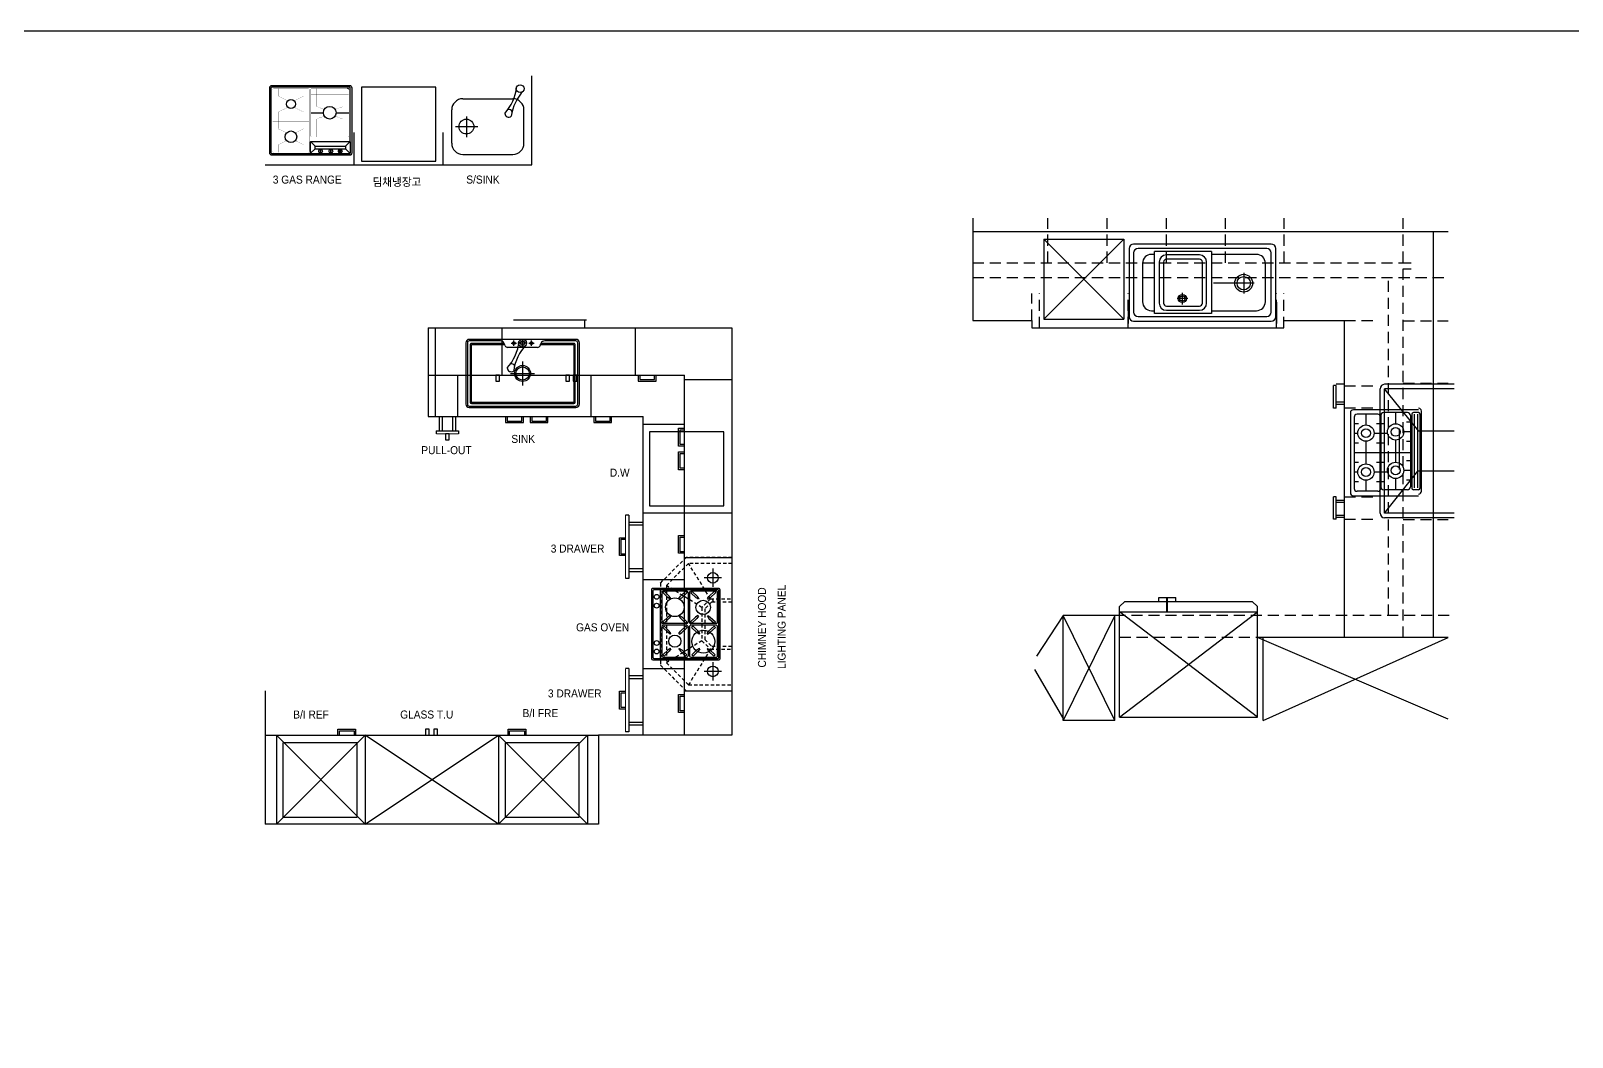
# Model space of a CAD drawing. Extents: x 0 to 79700, y -68 to 28499.
# Drawn here: x 30559 to 40964, y 21708 to 28499 of the extents above; entities that cross this region are included whole.
import ezdxf

# ---------------------------------------------------------------- set-up
doc = ezdxf.new("R2010")
doc.units = 0
doc.header["$LTSCALE"] = 50
doc.header["$MEASUREMENT"] = 0
for name, pattern in [('CEN', [83, 80, -1, 1, -1]), ('HD', [2.5, 1.5, -1]), ('HID', [2.3, 1.5, -0.8]), ('HIDDEN2', [0.1875, 0.125, -0.0625])]:
    doc.linetypes.add(name, pattern=pattern)
doc.layers.get('0').update_dxf_attribs({"linetype": 'CONTINUOUS'})
for name, color, linetype in [('2F', 4, 'CONTINUOUS'), ('CEN', 9, 'CEN'), ('ELE-W', 7, 'CONTINUOUS'), ('FU', 4, 'CONTINUOUS'), ('FUR', 4, 'CONTINUOUS'), ('HT', 9, 'CONTINUOUS'), ('WALL', 2, 'CONTINUOUS'), ('WALL1', 4, 'CONTINUOUS'), ('WINDOW', 7, 'CONTINUOUS')]:
    doc.layers.add(name, color=color, linetype=linetype)
doc.styles.add('돋움', font='')
doc.styles.get('돋움').set_extended_font_data('Dotum')

# ---------------------------------------------------------------- blocks, each defined once
blk = doc.blocks.new('SK1')
for p, q in [((-149, 220), (-360, 220)), ((-59, 187), (-59, 222)), ((0, 229), (0, 181)), ((59, 187), (59, 222)), ((360, 220), (149, 220)), ((-121, 194), (-342, 194)), ((-118, 187), (-124, 203)), ((101, 176), (-101, 176)), ((-77, 205), (-42, 205)), ((24, 205), (-24, 205)), ((42, 205), (77, 205)), ((118, 187), (124, 203)), ((342, 194), (121, 194))]:
    blk.add_line(p, q)
at = {"color": 7}
for p, q in [((-373, 207), (-373, -207)), ((-347, 189), (-347, -189)), ((347, -189), (347, 189)), ((373, -207), (373, 207)), ((-81, 0), (81, 0)), ((0, 81), (0, -81)), ((-342, -194), (342, -194)), ((-360, -220), (360, -220))]:
    blk.add_line(p, q, dxfattribs=at)
blk.add_lwpolyline([(-383, -207, 0.414214), (-360, -230), (360, -230, 0.414214), (383, -207), (383, 207, 0.414214), (360, 230), (-360, 230, 0.414214), (-383, 207)], format="xyb", close=True, dxfattribs=at)
for points in [[(-124, 202), (-346, 202, 0.414214), (-355, 193), (-355, -193, 0.414214), (-346, -202)], [(-346, -202), (346, -202, 0.414214), (355, -193), (355, 193, 0.414214), (346, 202), (124, 202, 0.414214)]]:
    blk.add_lwpolyline(points, format="xyb", dxfattribs=at)
for centre, radius in [((-59, 205), 9), ((0, 205), 14.4), ((59, 205), 9)]:
    blk.add_circle(centre, radius)
for radius in [54, 45]:
    blk.add_circle((0, 0), radius, dxfattribs=at)
for centre, radius, start, end in [((-360, 207), 12.6, 90, 180), ((-149, 193), 27, 22.6199, 90), ((149, 193), 27, 90, 157.3801), ((360, 207), 12.6, 0, 90), ((-342, 189), 5.4, 90, 180), ((-101, 194), 18, 202.6199, 270), ((101, 194), 18, 270, 337.3801), ((342, 189), 5.4, 0, 90)]:
    blk.add_arc(centre, radius, start, end)
for centre, radius, start, end in [((-360, -207), 12.6, 180, 270), ((-342, -189), 5.4, 180, 270), ((342, -189), 5.4, 270, 360), ((360, -207), 12.6, 270, 0)]:
    blk.add_arc(centre, radius, start, end, dxfattribs=at)
blk = doc.blocks.new('DW')
at = {"color": 7, "linetype": 'HIDDEN2', "ltscale": 500}
for p, q in [((500, 500), (0, 500)), ((0, 500), (0, 0)), ((500, 0), (500, 500)), ((0, 0), (500, 0))]:
    blk.add_line(p, q, dxfattribs=at)
blk = doc.blocks.new('HANDLE')
at = {"color": 7, "linetype": 'Continuous', "ltscale": 500}
for p, q in [((92, 69), (212, 69)), ((92, 29), (92, 69)), ((102, 59), (202, 59)), ((102, 29), (102, 59)), ((202, 59), (202, 29)), ((212, 69), (212, 29))]:
    blk.add_line(p, q, dxfattribs=at)
blk = doc.blocks.new('GAS3')
for p, q in [((-83, 283), (359, 283)), ((363, 279), (363, -246)), ((189, 16), (189, -69)), ((189, -155), (189, -240))]:
    blk.add_line(p, q)
at = {"color": 7}
for p, q in [((-87, 22), (-87, -246)), ((-55, -14), (-83, 18)), ((-36, -14), (-6, 17)), ((-55, -14), (-55, -219)), ((-55, -219), (-86, -249)), ((-36, -219), (-6, -249)), ((-9, -250), (359, -250))]:
    blk.add_line(p, q, dxfattribs=at)
blk.add_lwpolyline([(-83, 293), (358, 293, -0.414214), (374, 278), (374, -245, -0.414214), (358, -261), (-83, -261, -0.414214), (-98, -245), (-98, 278, -0.414214)], format="xyb", close=True, dxfattribs=at)
blk.add_lwpolyline([(-87, 279), (-87, 22, 0.414214), (-83, 18), (-9, 18, -0.414214), (-5, 14), (-5, -246, -0.414214), (-9, -250), (-83, -250)], format="xyb", dxfattribs=at)
at = {"const_width": 1.03}
for points in [[(-70, 273, 0.414214), (-78, 265, 0.414214)], [(353, 265, 0.414214), (345, 273, 0.414214)], [(345, 27, 0.414214), (353, 35, 0.414214)], [(353, 8, 0.414214), (345, 16, 0.414214)], [(345, -240, 0.414214), (353, -232, 0.414214)]]:
    blk.add_lwpolyline(points, format="xyb", dxfattribs=at)
at = {"color": 7, "const_width": 1.03}
for points in [[(-78, 265), (-78, 35)], [(132, 273), (132, 27)], [(143, 273), (143, 27)], [(-27, 64), (1, 121)], [(81, 64), (53, 121)], [(-27, 64), (-78, 64)], [(-70, 27), (345, 27)], [(25, 8), (25, -232)], [(33, 16), (345, 16)], [(68, 16), (68, -240)], [(194, 64), (81, 64)], [(25, -25), (148, -25)], [(148, -25), (166, -76)], [(146, -112), (25, -112)], [(148, -199), (25, -199)], [(148, -199), (166, -148)], [(345, -240), (33, -240)]]:
    blk.add_lwpolyline(points, dxfattribs=at)
at = {"const_width": 1.03}
for points in [[(-27, 236), (-78, 236)], [(-70, 273), (345, 273)], [(-27, 236), (1, 179)], [(81, 236), (53, 179)], [(194, 236), (81, 236)], [(194, 236), (226, 171)], [(302, 236), (270, 171)], [(302, 236), (353, 236)], [(353, 35), (353, 265)], [(-12, 150), (-78, 150)], [(217, 150), (66, 150)], [(194, 64), (226, 128)], [(302, 64), (270, 128)], [(353, 150), (279, 150)], [(302, 64), (353, 64)], [(310, 16), (310, -240)], [(353, 8), (353, -232)], [(230, -25), (212, -76)], [(230, -25), (353, -25)], [(230, -199), (212, -148)], [(353, -199), (230, -199)], [(232, -112), (353, -112)]]:
    blk.add_lwpolyline(points, dxfattribs=at)
at = {"color": 7, "const_width": 1.03}
for points in [[(-78, 35, 0.414214), (-70, 27, 0.414214)], [(33, 16, 0.414214), (25, 8, 0.414214)], [(25, -232, 0.414214), (33, -240, 0.414214)]]:
    blk.add_lwpolyline(points, format="xyb", dxfattribs=at)
at = {"color": 7, "linetype": 'Continuous'}
for points in [[(-58, -48), (-82, -48), (-82, -51), (-58, -51)], [(-58, -118), (-82, -118), (-82, -121), (-58, -121)], [(-58, -185), (-82, -185), (-82, -181), (-58, -181)]]:
    blk.add_lwpolyline(points, close=True, dxfattribs=at)
at = {"color": 7}
blk.add_lwpolyline([(-55, -14), (-36, -14), (-36, -219), (-55, -219)], dxfattribs=at)
for centre, radius in [((27, 150), 39), ((189, -112), 43.1)]:
    blk.add_circle(centre, radius, dxfattribs=at)
blk.add_circle((248, 150), 30.8)
at = {"color": 7, "linetype": 'Continuous'}
for centre in [(-70, -50), (-70, -120), (-70, -183)]:
    blk.add_circle(centre, 12.7, dxfattribs=at)
for centre, radius, start, end in [((-83, 279), 4.1, 90, 180), ((359, 279), 4.1, 0, 90), ((345, -232), 8.21, 270, 360), ((359, -246), 4.1, 270, 0)]:
    blk.add_arc(centre, radius, start, end)
at = {"color": 7}
blk.add_arc((-83, -246), 4.1, 180, 270, dxfattribs=at)
blk = doc.blocks.new('D15')
at = {"color": 7, "linetype": 'Continuous'}
for p, q in [((0, 0), (96, 0)), ((96, 20), (116, 20)), ((96, -130), (96, 20)), ((0, -20), (96, -20)), ((0, -90), (96, -90)), ((0, -110), (96, -110)), ((96, -130), (116, -130))]:
    blk.add_line(p, q, dxfattribs=at)
at = {"color": 7, "linetype": 'Continuous', "const_width": 5}
blk.add_lwpolyline([(116, -130), (116, 20)], dxfattribs=at)
blk = doc.blocks.new('D45')
at = {"color": 7, "linetype": 'Continuous', "ltscale": 500}
for p, q in [((-100, 400), (-125, 400)), ((-100, 400), (-100, -50)), ((-100, 350), (0, 350)), ((-100, 330), (0, 330)), ((-100, 20), (0, 20)), ((-100, 0), (0, 0)), ((-100, -50), (-125, -50))]:
    blk.add_line(p, q, dxfattribs=at)
blk.add_lwpolyline([(-125, 400, 8, 8, 0), (-125, -50, 8, 8, 0)], format="xyseb", dxfattribs=at)
blk = doc.blocks.new('SPOT')
at = {"linetype": 'HIDDEN2', "ltscale": 500}
for p, q in [((117, 0), (0, 0)), ((60, 63), (60, -60))]:
    blk.add_line(p, q, dxfattribs=at)
at = {"linetype": 'Continuous', "ltscale": 500}
blk.add_circle((59, 1), 36, dxfattribs=at)
blk = doc.blocks.new('SJ3')
at = {"color": 7, "linetype": 'Continuous', "ltscale": 500}
blk.add_circle((43, 307), 29.4, dxfattribs=at)
for centre, radius, start, end in [((-336, 358), 355, 318.1477, 353.5621), ((328, 51), 355, 136.6988, 172.1131), ((-42, 122), 29.4, 180, 310.2609), ((-42, 122), 29.4, 27.9935, 102.2674)]:
    blk.add_arc(centre, radius, start, end, dxfattribs=at)

msp = doc.modelspace()

# ---------------------------------------------------------------- linework, layer by layer
at = {"color": 7, "linetype": 'Continuous', "ltscale": 500}
for p, q in [((33941.73473, 27595.22956), (33941.73473, 28195.22956)), ((32141.73473, 27595.22956), (33941.73473, 27595.22956)), ((33291.73473, 26175.22956), (33291.73473, 26495.22956)), ((33741.73473, 26175.22956), (33741.73473, 26495.22956)), ((34641.73473, 26175.22956), (34641.73473, 26495.22956)), ((33241.73473, 26175.22956), (34971.73473, 26175.22956)), ((34971.73473, 23745.22956), (34971.73473, 26175.22956)), ((34971.73473, 26145.22956), (35291.73473, 26145.22956)), ((33241.73473, 25895.22956), (34691.73473, 25895.22956)), ((34691.73473, 23745.22956), (34691.73473, 25895.22956)), ((34971.73473, 25245.22956), (35291.73473, 25245.22956)), ((34971.73473, 24945.22956), (35291.73473, 24945.22956)), ((34971.73473, 24045.22956), (35291.73473, 24045.22956)), ((32141.73473, 23745.22956), (34391.73473, 23745.22956)), ((32216.73473, 23745.22956), (32216.73473, 23145.22956)), ((32216.73473, 23745.22956), (32816.73473, 23145.22956)), ((32816.73473, 23745.22956), (32216.73473, 23145.22956)), ((32816.73473, 23145.22956), (33716.73473, 23745.22956)), ((33716.73473, 23145.22956), (32816.73473, 23745.22956)), ((32816.73473, 23745.22956), (32816.73473, 23145.22956)), ((33716.73473, 23745.22956), (33716.73473, 23145.22956)), ((33716.73473, 23745.22956), (34316.73473, 23145.22956)), ((34316.73473, 23745.22956), (33716.73473, 23145.22956)), ((34316.73473, 23745.22956), (34316.73473, 23145.22956))]:
    msp.add_line(p, q, dxfattribs=at)
at = {"color": 7, "linetype": 'HIDDEN2', "ltscale": 500}
for p, q in [((32741.73473, 27595.22956), (32741.73473, 27812.55394)), ((33341.73473, 27595.22956), (33341.73473, 27812.55394)), ((33291.73473, 25895.22956), (33291.73473, 26175.22956)), ((33441.73473, 25895.22956), (33441.73473, 26175.22956)), ((34341.73473, 25895.22956), (34341.73473, 26175.22956)), ((34691.73473, 25845.22956), (34971.73473, 25845.22956)), ((34691.73473, 25245.22956), (34971.73473, 25245.22956)), ((34691.73473, 24795.22956), (34971.73473, 24795.22956)), ((34691.73473, 24195.22956), (34971.73473, 24195.22956))]:
    msp.add_line(p, q, dxfattribs=at)
at = {"color": 7, "linetype": 'Continuous'}
for points in [[(33698.82459, 26135.22956), (33723.82459, 26135.22956), (33723.82459, 26175.22956), (33698.82459, 26175.22956)], [(34169.42953, 26135.22956), (34194.42953, 26135.22956), (34194.42953, 26175.22956), (34169.42953, 26175.22956)], [(34219.5403, 26135.22956), (34244.5403, 26135.22956), (34244.5403, 26175.22956), (34219.5403, 26175.22956)], [(33358.05559, 25739.22956), (33383.05559, 25739.22956), (33383.05559, 25779.22956), (33358.05559, 25779.22956)], [(33222.6355, 23745.22956), (33247.6355, 23745.22956), (33247.6355, 23785.22956), (33222.6355, 23785.22956)], [(33279.61912, 23745.22956), (33304.61912, 23745.22956), (33304.61912, 23785.22956), (33279.61912, 23785.22956)]]:
    msp.add_lwpolyline(points, close=True, dxfattribs=at)
at = {"layer": '2F'}
for p, q in [((33475.4287, 28040.60572), (33812.53756, 28040.60572)), ((33400.4287, 27740.60572), (33400.4287, 27965.60572)), ((33499.4287, 27920.10572), (33499.4287, 27781.10572)), ((33887.53756, 27740.60572), (33887.53756, 27965.60572)), ((33425.4287, 27853.10572), (33575.4287, 27853.10572)), ((33475.4287, 27665.60572), (33812.53756, 27665.60572))]:
    msp.add_line(p, q, dxfattribs=at)
msp.add_circle((33499.4287, 27853.10572), 50, dxfattribs=at)
for centre, start, end in [((33475.4287, 27965.60572), 90, 180), ((33812.53756, 27965.60572), 0, 90), ((33475.4287, 27740.60572), 180, 270), ((33812.53756, 27740.60572), 270, 0)]:
    msp.add_arc(centre, 75, start, end, dxfattribs=at)
at = {"layer": 'CEN'}
msp.add_line((33383.73473, 26495.22956), (34299.73473, 26495.22956), dxfattribs=at)
at = {"layer": 'ELE-W', "color": 11}
for p, q in [((34749.17248, 24727.3232), (34749.17245, 24263.13592)), ((34757.27248, 24719.2232), (34757.27245, 24271.23591)), ((35202.82288, 24735.42317), (34757.27248, 24735.4232)), ((35194.72288, 24727.32318), (34765.37248, 24727.3232)), ((34808.22592, 24727.40752), (34808.22592, 24262.52382)), ((34818.05139, 24709.3232), (34818.05138, 24507.78764)), ((34833.50178, 24716.67523), (34824.28282, 24708.05567)), ((34824.28282, 24708.05567), (34860.45201, 24673.5755)), ((34986.61232, 24718.32319), (34827.0514, 24718.3232)), ((34833.50178, 24716.67523), (34869.14607, 24682.69544)), ((34875.96452, 24663.76111), (34860.45201, 24673.5755)), ((34879.69054, 24667.66966), (34869.14607, 24682.69544)), ((34879.69054, 24667.66966), (34875.96452, 24663.76111)), ((34933.97317, 24667.66965), (34944.51764, 24682.69543)), ((34933.97317, 24667.66965), (34937.69919, 24663.76111)), ((34937.69919, 24663.76111), (34953.2117, 24673.57549)), ((34981.70628, 24718.14743), (34944.51764, 24682.69543)), ((34990.38219, 24709.0102), (34953.2117, 24673.57549)), ((34981.70628, 24718.14743), (34990.38219, 24709.0102)), ((34995.61232, 24709.32319), (34995.61231, 24507.78762)), ((35004.61236, 24709.32319), (35004.61235, 24507.78762)), ((35185.72288, 24718.32318), (35013.61236, 24718.32319)), ((35023.21512, 24715.92496), (35013.99617, 24707.3054)), ((35013.99617, 24707.3054), (35050.16536, 24672.82523)), ((35023.21512, 24715.92496), (35058.85942, 24681.94517)), ((35065.67786, 24663.01085), (35050.16536, 24672.82523)), ((35069.40389, 24666.91939), (35058.85942, 24681.94517)), ((35069.40389, 24666.91939), (35065.67786, 24663.01085)), ((35126.41171, 24666.91939), (35136.95619, 24681.94517)), ((35126.41171, 24666.91939), (35130.13774, 24663.01084)), ((35130.13774, 24663.01084), (35145.65025, 24672.82523)), ((35174.14482, 24717.39717), (35136.95619, 24681.94517)), ((35182.82074, 24708.25993), (35145.65025, 24672.82523)), ((35174.14482, 24717.39717), (35182.82074, 24708.25993)), ((35194.72287, 24507.78761), (35194.72288, 24709.32318)), ((35203.72285, 24272.13589), (35203.72288, 24718.32317)), ((35211.82285, 24264.03589), (35211.82288, 24726.42317)), ((34818.05138, 24478.061), (34818.05137, 24281.15843)), ((34833.50176, 24480.91302), (34824.28281, 24472.29347)), ((34824.28281, 24472.29347), (34860.452, 24437.8133)), ((34860.45201, 24543.53533), (34825.5392, 24510.25288)), ((34825.5392, 24510.25288), (34834.09526, 24501.00139)), ((34986.61231, 24498.78762), (34827.05138, 24498.78764)), ((34986.61231, 24487.06099), (34827.05138, 24487.061)), ((34833.50176, 24480.91302), (34869.14606, 24446.93324)), ((34869.14607, 24534.41539), (34834.09526, 24501.00139)), ((34875.96451, 24553.34972), (34860.45201, 24543.53533)), ((34879.69054, 24549.44117), (34869.14607, 24534.41539)), ((34879.69054, 24549.44117), (34875.96451, 24553.34972)), ((34933.97316, 24549.44117), (34937.69919, 24553.34971)), ((34933.97316, 24549.44117), (34944.51763, 24534.41538)), ((34937.69919, 24553.34971), (34953.21169, 24543.53533)), ((34944.51763, 24534.41538), (34979.08325, 24501.46391)), ((34981.70626, 24482.38523), (34944.51763, 24446.93323)), ((34953.21169, 24543.53533), (34987.51935, 24510.82977)), ((34990.38218, 24473.24799), (34953.21169, 24437.81329)), ((34987.51935, 24510.82977), (34979.08325, 24501.46391)), ((34981.70626, 24482.38523), (34990.38218, 24473.24799)), ((34995.61231, 24478.06099), (34995.6123, 24281.15841)), ((35004.61235, 24478.06099), (35004.61234, 24281.15841)), ((35046.07753, 24542.78507), (35011.16472, 24509.50262)), ((35011.16472, 24509.50262), (35019.72079, 24500.25113)), ((35185.72287, 24498.78761), (35013.61235, 24498.78762)), ((35185.72287, 24487.06097), (35013.61235, 24487.06099)), ((35054.77159, 24533.66512), (35019.72079, 24500.25113)), ((35029.06273, 24480.91301), (35019.84377, 24472.29345)), ((35019.84377, 24472.29345), (35056.01297, 24437.81328)), ((35029.06273, 24480.91301), (35064.70702, 24446.93322)), ((35061.59004, 24552.59945), (35046.07753, 24542.78507)), ((35065.31606, 24548.69091), (35054.77159, 24533.66512)), ((35065.31606, 24548.69091), (35061.59004, 24552.59945)), ((35126.41171, 24548.6909), (35130.13774, 24552.59945)), ((35126.41171, 24548.6909), (35136.95618, 24533.66512)), ((35130.13774, 24552.59945), (35145.65024, 24542.78506)), ((35171.81682, 24482.38522), (35134.62819, 24446.93322)), ((35136.95618, 24533.66512), (35171.52179, 24500.71365)), ((35180.49274, 24473.24798), (35143.32225, 24437.81328)), ((35145.65024, 24542.78506), (35179.95789, 24510.0795)), ((35179.95789, 24510.0795), (35171.52179, 24500.71365)), ((35171.81682, 24482.38522), (35180.49274, 24473.24798)), ((35194.72286, 24281.1584), (35194.72287, 24478.06097)), ((34875.96451, 24427.99891), (34860.452, 24437.8133)), ((34879.69053, 24431.90746), (34869.14606, 24446.93324)), ((34879.69053, 24431.90746), (34875.96451, 24427.99891)), ((34933.97316, 24431.90745), (34944.51763, 24446.93323)), ((34933.97316, 24431.90745), (34937.69918, 24427.9989)), ((34937.69918, 24427.9989), (34953.21169, 24437.81329)), ((35071.52547, 24427.9989), (35056.01297, 24437.81328)), ((35075.2515, 24431.90744), (35064.70702, 24446.93322)), ((35075.2515, 24431.90744), (35071.52547, 24427.9989)), ((35124.08372, 24431.90744), (35134.62819, 24446.93322)), ((35124.08372, 24431.90744), (35127.80974, 24427.99889)), ((35127.80974, 24427.99889), (35143.32225, 24437.81328)), ((34757.27245, 24255.03591), (35202.82285, 24255.03589)), ((34765.37245, 24263.13591), (35194.72285, 24263.13589)), ((34860.452, 24321.40612), (34825.53919, 24288.12368)), ((34825.53919, 24288.12368), (34834.09525, 24278.87218)), ((34827.05137, 24272.15843), (34986.6123, 24272.15842)), ((34869.14605, 24312.28618), (34834.09525, 24278.87218)), ((34875.9645, 24331.22051), (34860.452, 24321.40612)), ((34879.69053, 24327.31196), (34869.14605, 24312.28618)), ((34879.69053, 24327.31196), (34875.9645, 24331.22051)), ((34933.97315, 24327.31196), (34937.69918, 24331.2205)), ((34933.97315, 24327.31196), (34944.51762, 24312.28618)), ((34937.69918, 24331.2205), (34953.21168, 24321.40612)), ((34944.51762, 24312.28618), (34979.08323, 24279.3347)), ((34953.21168, 24321.40612), (34987.51933, 24288.70056)), ((34987.51933, 24288.70056), (34979.08323, 24279.3347)), ((35013.61234, 24272.15841), (35185.72286, 24272.1584)), ((35056.01296, 24321.40611), (35021.10015, 24288.12366)), ((35021.10015, 24288.12366), (35029.65622, 24278.87217)), ((35064.70702, 24312.28617), (35029.65622, 24278.87217)), ((35071.52547, 24331.2205), (35056.01296, 24321.40611)), ((35075.25149, 24327.31195), (35064.70702, 24312.28617)), ((35075.25149, 24327.31195), (35071.52547, 24331.2205)), ((35124.08371, 24327.31195), (35127.80974, 24331.22049)), ((35124.08371, 24327.31195), (35134.62818, 24312.28616)), ((35127.80974, 24331.22049), (35143.32224, 24321.4061)), ((35134.62818, 24312.28616), (35169.19379, 24279.33469)), ((35143.32224, 24321.4061), (35177.62989, 24288.70054)), ((35177.62989, 24288.70054), (35169.19379, 24279.33469))]:
    msp.add_line(p, q, dxfattribs=at)
for centre, radius in [((34783.69906, 24679.69214), 16.35953), ((34906.15054, 24609.23707), 62.8713), ((34783.69906, 24619.70718), 16.35953), ((35097.62369, 24607.87374), 48.43305), ((35098.98629, 24377.15467), 77.29528), ((34783.69906, 24367.49758), 16.35953), ((34906.15053, 24380.29127), 41.05618), ((34783.69906, 24310.2392), 16.35953)]:
    msp.add_circle(centre, radius, dxfattribs=at)
for centre, radius, start, end in [((34757.27248, 24727.3232), 8.1, 89.999996455, 179.999996455), ((34765.37248, 24719.2232), 8.1, 89.999996455, 179.999996452), ((34827.05139, 24709.3232), 9, 89.999996462, 179.999996452), ((34986.61232, 24709.32319), 9, 359.999996452, 89.999996462), ((35013.61236, 24709.32319), 9, 89.999996462, 179.999996452), ((35185.72288, 24709.32318), 9, 359.999996455, 89.999996462), ((35194.72288, 24718.32318), 9, 359.999996455, 89.999996462), ((35202.82288, 24726.42317), 9, 359.999996455, 89.999996455), ((34827.05138, 24507.78764), 9, 179.999996452, 269.999996462), ((34827.05138, 24478.061), 9, 89.999996462, 179.999996452), ((34986.61231, 24507.78762), 9, 269.999996462, 359.999996452), ((34986.61231, 24478.06099), 9, 359.999996452, 89.999996462), ((35013.61235, 24507.78762), 9, 179.999996452, 269.999996462), ((35013.61235, 24478.06099), 9, 89.999996462, 179.999996452), ((35185.72287, 24507.78761), 9, 269.999996462, 359.999996455), ((35185.72287, 24478.06097), 9, 359.999996455, 89.999996462), ((34757.27245, 24263.13591), 8.1, 179.999996455, 269.999996455), ((34765.37245, 24271.23591), 8.1, 179.999996458, 269.999996452), ((34827.05137, 24281.15843), 9, 179.999996452, 269.999996445), ((34986.6123, 24281.15842), 9, 269.999996445, 359.999996452), ((35013.61234, 24281.15841), 9, 179.999996452, 269.999996445), ((35185.72286, 24281.1584), 9, 269.999996445, 359.999996455), ((35194.72285, 24272.13589), 9, 269.999996445, 359.999996455), ((35202.82285, 24264.03589), 9, 269.999996455, 359.999996455)]:
    msp.add_arc(centre, radius, start, end, dxfattribs=at)
at = {"layer": 'FU'}
msp.add_lwpolyline([(19986, 28499.08086), (41869.50283, 28499.08086), (41869.50283, 14211.93459), (19986, 14211.93459)], close=True, dxfattribs=at)
at = {"layer": 'FUR', "linetype": 'Continuous'}
for p, q in [((36917.04012, 27233.84155), (36917.04012, 26544.12966)), ((36917.04012, 27143.84155), (40127.04012, 27143.84155)), ((36917.04012, 26544.12966), (37317.04012, 26544.12966)), ((37317.04012, 26544.12966), (37317.04012, 26494.12966)), ((39017.04012, 26544.12966), (39427.25975, 26544.12966)), ((39017.04012, 26494.12966), (39017.04012, 26544.12966)), ((37317.04012, 26494.12966), (39017.04012, 26494.12966)), ((37367.04012, 26494.12966), (38967.04012, 26494.12966)), ((37527.34625, 24553.85063), (37347.66245, 24278.09411)), ((37527.34625, 23843.84155), (37527.34625, 24553.85063)), ((37877.34625, 23843.84155), (37527.34625, 24553.85063)), ((37877.34625, 24553.85063), (37527.34625, 23843.84155)), ((37877.34625, 23843.84155), (37877.34625, 24553.85063)), ((40127.04012, 23853.85063), (38839.14363, 24403.84155)), ((38877.34625, 23843.84155), (38877.34625, 24403.84155)), ((38877.34625, 23843.84155), (40127.04012, 24403.84155)), ((37531.57538, 23853.85063), (37336.37365, 24187.85098))]:
    msp.add_line(p, q, dxfattribs=at)
at = {"layer": 'FUR', "linetype": 'HID'}
for p, q in [((37424.70693, 26933.84155), (37424.70693, 27233.84155)), ((37824.70693, 26933.84155), (37824.70693, 27233.84155)), ((38224.70693, 26933.84155), (38224.70693, 27233.84155)), ((38624.70693, 26933.84155), (38624.70693, 27233.84155)), ((39019.70693, 26933.84155), (39019.70693, 27233.84155)), ((39824.04012, 26933.84155), (39824.04012, 27233.84155)), ((39427.25975, 27144.12966), (39655.23021, 27144.12966)), ((36917.04012, 26933.84155), (39824.04012, 26933.84155)), ((39824.04012, 24403.84155), (39824.04012, 26933.84155)), ((39824.04012, 26933.84155), (39878.1898, 26933.84155)), ((39824.04012, 26893.84155), (39878.1898, 26893.84155)), ((36917.04012, 26833.84155), (40127.04012, 26833.84155)), ((39724.04012, 24552.27376), (39724.04012, 26833.84155)), ((37317.04012, 26544.12966), (37317.04012, 26726.76178)), ((37367.04012, 26494.12966), (37367.04012, 26726.76178)), ((37367.04012, 26494.12966), (37367.04012, 26726.76178)), ((37967.04012, 26494.12966), (37967.04012, 26726.76178)), ((38967.04012, 26494.12966), (38967.04012, 26726.76178)), ((39017.04012, 26494.12966), (39017.04012, 26726.76178)), ((39427.25975, 26544.12966), (39655.23021, 26544.12966)), ((39824.04012, 26542.29504), (40127.04012, 26542.29504)), ((39824.04012, 26122.29504), (40127.04012, 26122.29504)), ((39824.04012, 26122.29504), (40127.04012, 26122.29504)), ((39427.25975, 26104.12966), (39655.23021, 26104.12966)), ((39427.25975, 26104.12966), (39655.23021, 26104.12966)), ((39427.25975, 25954.12966), (39655.23021, 25954.12966)), ((39427.25975, 25954.12966), (39655.23021, 25954.12966)), ((39427.25975, 25354.12966), (39655.23021, 25354.12966)), ((39427.25975, 25204.12966), (39655.23021, 25204.12966)), ((39824.04012, 25202.29504), (40127.04012, 25202.29504)), ((40134.04012, 24552.27376), (37877.34625, 24552.27376)), ((39824.04012, 24403.84155), (37877.34625, 24403.84155))]:
    msp.add_line(p, q, dxfattribs=at)
at = {"layer": 'FUR'}
for p, q in [((37397.04012, 27093.78835), (37397.04012, 26553.78835)), ((37397.04012, 26553.78835), (37937.04012, 27093.78835)), ((37937.04012, 26553.78835), (37397.04012, 27093.78835)), ((37397.04012, 27093.78835), (37937.04012, 27093.78835)), ((37937.04012, 27093.78835), (37937.04012, 26553.78835)), ((38932.68501, 27060.43997), (38003.6074, 27060.43997)), ((40027.04012, 24403.84155), (40027.04012, 27143.84155)), ((37973.6074, 27030.43997), (37973.6074, 26570.43997)), ((38003.6074, 27000.43997), (38003.6074, 26600.43997)), ((38902.68501, 27030.43997), (38033.6074, 27030.43997)), ((38143.51787, 26990.43997), (38123.6074, 26990.43997)), ((38143.51787, 26592.09736), (38143.51787, 27009.3579)), ((38529.85908, 27009.3579), (38143.51787, 27009.3579)), ((38448.4452, 26986.61103), (38224.4452, 26986.61103)), ((38448.4452, 26957.61103), (38224.4452, 26957.61103)), ((38529.85908, 27009.3579), (38529.85908, 26592.09736)), ((38832.68501, 26990.43997), (38529.85908, 26990.43997)), ((38932.68501, 26600.43997), (38932.68501, 27000.43997)), ((38962.68501, 26570.43997), (38962.68501, 27030.43997)), ((38063.6074, 26930.43997), (38063.6074, 26670.43997)), ((38176.4452, 26938.61103), (38176.4452, 26660.96388)), ((38205.4452, 26938.61103), (38205.4452, 26660.96388)), ((38467.4452, 26660.96388), (38467.4452, 26938.61103)), ((38496.4452, 26660.96388), (38496.4452, 26938.61103)), ((38746.60269, 26865.91526), (38746.60269, 26725.91526)), ((38892.68501, 26670.43997), (38892.68501, 26930.43997)), ((38816.60269, 26795.91526), (38542.95148, 26795.91526)), ((37967.04012, 26666.88958), (37967.04012, 26523.78835)), ((38224.4452, 26641.96388), (38448.4452, 26641.96388)), ((38369.90645, 26692.16152), (38297.17132, 26692.16152)), ((38333.45946, 26651.31769), (38333.45946, 26731.55854)), ((38967.04012, 26666.88958), (38967.04012, 26523.78835)), ((37397.04012, 26553.78835), (37937.04012, 26553.78835)), ((38003.6074, 26540.43997), (38932.68501, 26540.43997)), ((38033.6074, 26570.43997), (38902.68501, 26570.43997)), ((38123.6074, 26610.43997), (38143.51787, 26610.43997)), ((38529.85908, 26592.09736), (38143.51787, 26592.09736)), ((38224.4452, 26612.96388), (38448.4452, 26612.96388)), ((38529.85908, 26610.43997), (38832.68501, 26610.43997)), ((39427.25975, 24403.84155), (39427.25975, 26544.12966)), ((39351.92211, 25952.90528), (39351.92211, 26105.08625)), ((39371.92211, 26105.08625), (39351.92211, 26105.08625)), ((39421.92211, 26115.08625), (39371.92211, 26115.08625)), ((39371.92211, 25952.90528), (39371.92211, 26105.08625)), ((39667.94984, 25243.43042), (39667.94984, 26083.43042)), ((40167.04012, 26113.43042), (39697.94984, 26113.43042)), ((39697.94984, 25243.43042), (39697.94984, 26083.43042)), ((40167.04012, 26083.43042), (39697.94984, 26083.43042)), ((39928.66322, 25798.43042), (39697.94984, 26083.43042)), ((39371.92211, 25952.90528), (39351.92211, 25952.90528)), ((39421.92211, 25992.90528), (39371.92211, 25992.90528)), ((39421.92211, 25977.90528), (39371.92211, 25977.90528)), ((39466.89896, 25921.35721), (39466.89896, 25381.35721)), ((39926.89896, 25941.35721), (39486.89896, 25941.35721)), ((39651.89896, 25911.35721), (39511.89896, 25911.35721)), ((39571.89896, 25911.35721), (39571.89896, 25838.95657)), ((39851.89896, 25922.49259), (39691.89896, 25922.49259)), ((39771.89896, 25922.49259), (39771.89896, 25847.49259)), ((39881.89896, 25912.49259), (39881.89896, 25412.49259)), ((39926.89896, 25922.49259), (39891.89896, 25922.49259)), ((39896.89896, 25911.181), (39896.89896, 25415.6596)), ((39921.89896, 25415.6596), (39921.89896, 25911.181)), ((39936.89896, 25412.49259), (39936.89896, 25912.49259)), ((39946.89896, 25392.49259), (39946.89896, 25932.49259)), ((39491.89896, 25891.35721), (39491.89896, 25411.35721)), ((39520.83977, 25846.35721), (39492.06176, 25846.35721)), ((39698.68861, 25846.35721), (39643.83052, 25846.35721)), ((39671.89896, 25902.49259), (39671.89896, 25422.49259)), ((39799.19761, 25538.40512), (39799.19761, 25808.40512)), ((39871.89896, 25857.49259), (39845.27661, 25857.49259)), ((39871.89896, 25902.49259), (39871.89896, 25422.49259)), ((39516.96042, 25781.35721), (39492.06176, 25781.35721)), ((39520.83977, 25716.35721), (39492.06176, 25716.35721)), ((39571.89896, 25728.95657), (39571.89896, 25576.35721)), ((39716.89896, 25781.35721), (39626.83751, 25781.35721)), ((39698.68861, 25716.35721), (39643.83052, 25716.35721)), ((39771.89896, 25737.49259), (39771.89896, 25587.49259)), ((39871.89896, 25792.49259), (39826.89896, 25792.49259)), ((39871.89896, 25727.49259), (39845.27661, 25727.49259)), ((40167.04012, 25798.43042), (39922.94771, 25798.43042)), ((39871.89896, 25651.35721), (39492.06176, 25651.35721)), ((39871.89896, 25597.49259), (39845.27661, 25597.49259)), ((39520.83977, 25586.35721), (39492.06176, 25586.35721)), ((39516.89896, 25521.35721), (39492.06176, 25521.35721)), ((39716.89896, 25521.35721), (39626.89896, 25521.35721)), ((39698.68861, 25586.35721), (39643.83052, 25586.35721)), ((39697.94984, 25243.43042), (39922.94771, 25528.43042)), ((39871.89896, 25532.49259), (39826.89896, 25532.49259)), ((40167.04012, 25528.43042), (39922.94771, 25528.43042)), ((39520.83977, 25456.35721), (39492.06176, 25456.35721)), ((39651.89896, 25391.35721), (39511.89896, 25391.35721)), ((39571.89896, 25466.35721), (39571.89896, 25391.35721)), ((39698.68861, 25456.35721), (39643.83052, 25456.35721)), ((39851.89896, 25402.49259), (39691.89896, 25402.49259)), ((39771.89896, 25477.49259), (39771.89896, 25402.49259)), ((39871.89896, 25467.49259), (39845.27661, 25467.49259)), ((39926.89896, 25402.49259), (39891.89896, 25402.49259)), ((39371.92211, 25355.08625), (39351.92211, 25355.08625)), ((39351.92211, 25202.90528), (39351.92211, 25355.08625)), ((39371.92211, 25202.90528), (39371.92211, 25355.08625)), ((39421.92211, 25330.08625), (39371.92211, 25330.08625)), ((39421.92211, 25315.08625), (39371.92211, 25315.08625)), ((39486.89896, 25361.35721), (39926.89896, 25361.35721)), ((39371.92211, 25202.90528), (39351.92211, 25202.90528)), ((39421.92211, 25227.90528), (39371.92211, 25227.90528)), ((39421.92211, 25214.15052), (39371.92211, 25214.15052)), ((40167.04012, 25243.43042), (39697.94984, 25243.43042)), ((40167.04012, 25213.43042), (39697.94984, 25213.43042)), ((38173.45151, 24648.57966), (38173.45151, 24674.93678)), ((38173.45151, 24674.93678), (38287.60513, 24674.93678)), ((38228.42673, 24578.8301), (38228.42673, 24674.93678)), ((38231.42673, 24578.8301), (38231.42673, 24674.93678)), ((38287.60513, 24648.8301), (38287.60513, 24674.93678)), ((37944.14363, 24648.8301), (37909.14363, 24613.8301)), ((37909.14363, 23867.34707), (37909.14363, 24613.8301)), ((37909.14363, 24578.8301), (38839.14363, 24578.8301)), ((37909.14363, 23867.34707), (38839.14363, 24578.8301)), ((38839.14363, 23867.34707), (37909.14363, 24578.8301)), ((37944.14363, 24648.8301), (38804.14363, 24648.8301)), ((38804.14363, 24648.8301), (38839.14363, 24613.8301)), ((38839.14363, 23867.34707), (38839.14363, 24613.8301)), ((37877.34625, 24553.85063), (37527.34625, 24553.85063)), ((40127.04012, 24403.84155), (38877.34625, 24403.84155)), ((37877.34625, 23843.84155), (37527.34625, 23843.84155)), ((37909.14363, 23867.34707), (38839.14363, 23867.34707))]:
    msp.add_line(p, q, dxfattribs=at)
for centre, radius in [((38746.60269, 26795.91526), 60), ((38746.60269, 26795.91526), 45), ((38332.9116, 26692.7703), 27.72972), ((38332.9116, 26692.7703), 17.72972), ((39571.89896, 25783.95657), 55), ((39571.89896, 25783.95657), 30), ((39771.89896, 25792.49259), 55), ((39771.89896, 25792.49259), 30), ((39571.89896, 25521.35721), 55), ((39571.89896, 25521.35721), 30), ((39771.89896, 25532.49259), 55), ((39771.89896, 25532.49259), 30)]:
    msp.add_circle(centre, radius, dxfattribs=at)
for centre, radius, start, end in [((38003.6074, 27030.43997), 30, 90, 180), ((38932.68501, 27030.43997), 30, 0, 90), ((38033.6074, 27000.43997), 30, 90, 180), ((38123.6074, 26930.43997), 60, 90, 180), ((38224.4452, 26938.61103), 48, 90, 180), ((38224.4452, 26938.61103), 19, 90, 180), ((38448.4452, 26938.61103), 48, 0, 90), ((38448.4452, 26938.61103), 19, 0, 90), ((38832.68501, 26930.43997), 60, 0, 90), ((38902.68501, 27000.43997), 30, 0, 90), ((38123.6074, 26670.43997), 60, 180, 270), ((38224.4452, 26660.96388), 48, 180, 270), ((38224.4452, 26660.96388), 19, 180, 270), ((38448.4452, 26660.96388), 48, 270, 0), ((38448.4452, 26660.96388), 19, 270, 0), ((38832.68501, 26670.43997), 60, 270, 0), ((38003.6074, 26570.43997), 30, 180, 270), ((38033.6074, 26600.43997), 30, 180, 270), ((38902.68501, 26600.43997), 30, 270, 0), ((38932.68501, 26570.43997), 30, 270, 0), ((39697.94984, 26083.43042), 30, 90, 180), ((39486.89896, 25921.35721), 20, 90, 180), ((39511.89896, 25891.35721), 20, 90, 180), ((39651.89896, 25891.35721), 20, 0, 90), ((39691.89896, 25902.49259), 20, 90, 180), ((39851.89896, 25902.49259), 20, 0, 90), ((39891.89896, 25912.49259), 10, 90, 180), ((39926.89896, 25932.49259), 20, 0, 90), ((39926.89896, 25912.49259), 10, 0, 90), ((39511.89896, 25411.35721), 20, 180, 270), ((39651.89896, 25411.35721), 20, 270, 0), ((39691.89896, 25422.49259), 20, 180, 270), ((39851.89896, 25422.49259), 20, 270, 0), ((39891.89896, 25412.49259), 10, 180, 270), ((39926.89896, 25412.49259), 10, 270, 0), ((39926.89896, 25392.49259), 20, 270, 0), ((39486.89896, 25381.35721), 20, 180, 270), ((39697.94984, 25243.43042), 30, 180, 270)]:
    msp.add_arc(centre, radius, start, end, dxfattribs=at)
at = {"layer": 'HT', "linetype": 'HD', "ltscale": 0.3}
for p, q in [((34809.49361, 24772.52956), (34982.19361, 24945.22956)), ((34849.49361, 24755.96102), (34998.76215, 24905.22956)), ((35291.73473, 24945.22956), (34982.19361, 24945.22956)), ((35147.49361, 24665.22956), (34998.76215, 24905.22956)), ((35291.73473, 24905.22956), (34998.76215, 24905.22956)), ((34809.49361, 24772.52956), (34809.49361, 24217.92956)), ((34849.49361, 24755.96102), (34849.49361, 24234.4981)), ((35089.49361, 24607.22956), (34849.49361, 24755.96102)), ((35147.49361, 24665.22956), (35089.49361, 24607.22956)), ((35147.49361, 24665.22956), (35291.73473, 24665.22956)), ((35089.49361, 24607.22956), (35089.49361, 24383.22956)), ((35155.77788, 24645.22956), (35109.49361, 24598.94529)), ((35109.49361, 24598.94529), (35109.49361, 24391.51383)), ((35155.77788, 24645.22956), (35291.73473, 24645.22956)), ((35089.49361, 24383.22956), (34849.49361, 24234.4981)), ((35089.49361, 24383.22956), (35147.49361, 24325.22956)), ((35109.49361, 24391.51383), (35155.77788, 24345.22956)), ((35147.49361, 24325.22956), (34998.76215, 24085.22956)), ((35147.49361, 24325.22956), (35291.73473, 24325.22956)), ((35155.77788, 24345.22956), (35291.73473, 24345.22956)), ((34809.49361, 24217.92956), (34982.19361, 24045.22956)), ((34849.49361, 24234.4981), (34998.76215, 24085.22956)), ((34982.19361, 24045.22956), (35291.73473, 24045.22956)), ((34998.76215, 24085.22956), (35291.73473, 24085.22956))]:
    msp.add_line(p, q, dxfattribs=at)
at = {"layer": 'HT', "color": 11, "linetype": 'HD'}
for p, q in [((35168.00758, 24645.22956), (35159.72331, 24665.22956)), ((35168.00758, 24345.22956), (35159.72331, 24325.22956))]:
    msp.add_line(p, q, dxfattribs=at)
at = {"layer": 'WALL'}
for p, q in [((33241.73473, 26495.22956), (33341.73473, 26495.22956)), ((34341.73473, 26495.22956), (35291.73473, 26495.22956)), ((35291.73473, 26495.22956), (35291.73473, 23745.22956)), ((32141.73473, 24045.22956), (32141.73473, 23145.22956)), ((34391.73473, 23745.22956), (34391.73473, 23145.22956)), ((35291.73473, 23745.22956), (34391.73473, 23745.22956)), ((34391.73473, 23145.22956), (32141.73473, 23145.22956))]:
    msp.add_line(p, q, dxfattribs=at)
at = {"layer": 'WALL1'}
msp.add_line((33241.73473, 26495.22956), (33241.73473, 25895.22956), dxfattribs=at)
at = {"layer": 'WINDOW'}
for p, q in [((33816.73473, 26549.00247), (33866.73473, 26549.00247)), ((33866.73473, 26549.00247), (34259.45931, 26549.00247)), ((34259.45931, 26549.00247), (34309.45931, 26549.00247)), ((34299.73473, 26495.22956), (34299.73473, 26549.00247)), ((33341.73473, 26495.22956), (33383.73473, 26495.22956)), ((34299.73473, 26495.22956), (34341.73473, 26495.22956))]:
    msp.add_line(p, q, dxfattribs=at)

# ---------------------------------------------------------------- block references
at = {"color": 7, "linetype": 'Continuous', "ltscale": 500}
for name, p, rotation in [('GAS3', (32464.8125, 27757.12506), 90), ('D15', (33425.99884, 25895.22956), 270), ('HANDLE', (35000.84224, 25604.85625), 90), ('HANDLE', (35000.84224, 25445.34628), 90), ('HANDLE', (34602.09224, 24865.84843), 90), ('HANDLE', (35000.84224, 24880.92623), 90), ('HANDLE', (34602.09224, 23830.20485), 90), ('HANDLE', (35000.84224, 23807.3011), 90)]:
    msp.add_blockref(name, p, dxfattribs=dict(at, rotation=rotation))
for name, p in [('DW', (32792.20295, 27619.8503)), ('SK1', (33878.72251, 26186.64433)), ('DW', (34736.2169, 25292.87257)), ('SPOT', (35103.95601, 24806.60634)), ('SPOT', (35103.95601, 24175.11635)), ('HANDLE', (32539.53868, 23716.12205)), ('HANDLE', (33689.08377, 23716.12205)), ('DW', (32261.2169, 23192.87257)), ('DW', (33761.2169, 23192.87257))]:
    msp.add_blockref(name, p, dxfattribs=at)
for name, p, xscale, yscale, zscale in [('SJ3', (33823.29716, 27832.513), 0.8999999999941792, 0.8999999999941792, 0.9), ('SJ3', (33839.7506, 26115.26895), 0.8999999999941792, 0.8999999999941792, 0.9), ('D45', (34691.73473, 24850.80067), 0.9500000000116415, 0.9499999999970896, 0.95), ('D45', (34691.73473, 23815.15709), 0.9500000000116415, 0.9499999999970896, 0.95)]:
    msp.add_blockref(name, p, dxfattribs=dict(at, xscale=xscale, yscale=yscale, zscale=zscale))
at = {"color": 7, "linetype": 'Continuous', "ltscale": 500, "xscale": -1, "rotation": 180}
for p in [(34567.90531, 26204.33707), (33672.32097, 25924.33707), (33838.10229, 25924.33707), (34267.90531, 25924.33707)]:
    msp.add_blockref('HANDLE', p, dxfattribs=at)

# ---------------------------------------------------------------- texts
at = {"linetype": 'Continuous', "ltscale": 500, "style": '돋움', "width": 0.970874}
for s, height, p in [('3 GAS RANGE', 54.0288447, (32192.28996, 27468.08002)), ('딤채냉장고', 54.028845, (32865.82654, 27451.88024)), ('S/SINK', 54.028845, (33498.50286, 27468.48037)), ('SINK', 54.028845, (33802.74302, 25718.06335)), ('PULL-OUT', 54.028845, (33194.88903, 25642.14417)), ('D.W', 54.028845, (34467.58321, 25490.30543)), ('3 DRAWER', 54.028845, (34068.67948, 24977.84982)), ('GAS OVEN', 54.028845, (34239.63808, 24446.41442)), ('3 DRAWER', 54.028845, (34049.68365, 24000.3881)), ('B/I REF', 54.028845, (32330.59665, 23858.03945)), ('GLASS T.U', 54.028845, (33052.42304, 23858.03945)), ('B/I FRE', 54.028845, (33878.7244, 23867.52897))]:
    msp.add_text(s, height=height, dxfattribs=at).set_placement(p)
for s, p in [('CHIMNEY HOOD', (35521.3994, 24202.06615)), ('LIGHTING PANEL', (35654.37549, 24192.5373))]:
    msp.add_text(s, height=54.0288447, rotation=90, dxfattribs=at).set_placement(p)

doc.saveas('drawing.dxf')
